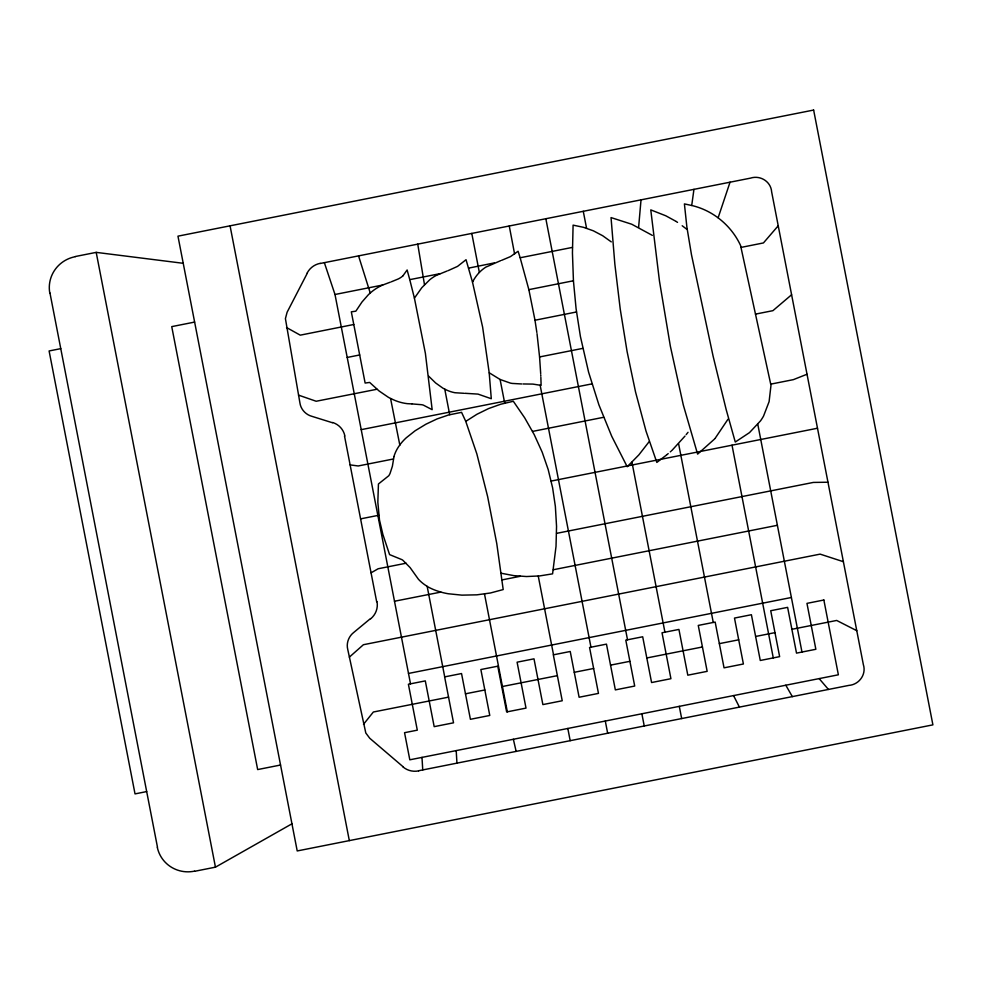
<?xml version="1.0" encoding="UTF-8"?>
<svg xmlns="http://www.w3.org/2000/svg" width="982" height="982" viewBox="0 0 982 982"><rect width="100%" height="100%" fill="white"/><g stroke="black" fill="none" stroke-linecap="round" stroke-linejoin="round"><path stroke-width="1.47" d="M611.283 241.891L602.641 235.705L593.361 230.819L583.504 227.321L573.095 225.136L572.445 252.951L573.439 280.877L576.09 308.765L580.399 336.458L588.586 372.141L598.922 404.891L611.712 436.253L627.203 466.732L638.877 454.862L649.004 441.839M501.237 573.255L513.893 575.636L526.499 576.532L539.621 575.931L552.584 573.844L556.021 546.397L556.548 526.401L555.37 506.442L552.608 487.808L548.189 469.556L542.187 452.174L534.196 434.584L524.658 417.792L513.328 401.27L500.734 404.228L488.57 408.573L476.921 414.281L465.763 421.376L476.847 453.893L487.637 496.61L496.769 543.598L503.201 589.568L490.423 592.993L476.859 594.834L461.896 595.141L448.271 593.754A76.854 75.467 -17.8 0 1 440.857 592.097L394.494 601.242M638.607 227.394L641.025 199.849M393.978 456.618L392.383 466.266L390.063 473.398A17.467 17.16 -17.8 0 1 388.762 475.754L378.438 483.979L377.837 502.219L379.482 520.018L382.894 534.49L389.584 554.609L402.055 559.703A23.912 23.47 -17.8 0 1 403.037 560.427L410.132 567.621L418.467 579.306A40.36 39.636 -17.8 0 0 427.158 586.315L444.711 676.88M691.721 205.484L684.405 203.9L686.897 227.186L691.475 254.731L713.116 356.233L726.189 409.629L735.273 442.023L749.462 432.645L760.51 420.861A52.574 51.616 -17.8 0 0 763.542 416.098L769.102 401.638L770.98 385.386L740.551 245.439C731.357 225.602 713.067 210.43 691.721 205.484L693.943 189.354M718.137 217.759L730.043 182.186M727.981 419.24L715.129 438.34M307.366 273.057L287.1 312.251L285.418 318.634L299.903 402.853C300.75 409.298 305.733 414.711 311.981 416.356L332.493 422.751M473.128 280.864L472.477 282.055L466.033 259.702L457.551 266.38L448.074 270.664M412.109 403.921L421.794 404.719A21.432 21.052 -17.8 0 1 423.352 405.112L432.166 409.69L425.39 353.36L414.416 298.147L421.818 287.677L429.785 279.735A40.508 39.783 -17.8 0 1 436.597 275.242M382.698 285.001A47.431 46.571 -17.8 0 0 370.447 292.832L370.153 293.078A53.089 52.132 -17.8 0 0 368.213 294.895L361.977 302.014L355.84 311.184L351.323 311.822L365.132 383.054L369.662 382.428L379.064 390.946L388.234 397.207A61.768 60.651 -17.8 0 0 390.566 398.471L399.797 444.944M688.026 432.301L686.197 434.596M363.5 724.311L373.356 712.011L448.565 697.146M685.019 436.045L671.872 450.505M778.223 225.774L763.444 242.935L740.98 247.415M714.749 438.844L697.613 454.126L683.288 404.903L670.338 346.106L659.474 281.134L650.771 209.878L665.784 215.782L675.96 221.331M402.988 275.746L407.125 269.989L409.727 279.526M349.359 657.13L363.401 644.72L820.13 554.13L843.391 561.704M671.074 451.192L670.289 451.855M791.602 294.76L772.908 310.668L755.489 314.117M668.214 453.598L667.134 454.506M370.472 618.599L353.876 632.347C348.72 636.262 346.118 643.149 347.751 649.47L365.795 732.977L369.735 738.243L403.136 766.795M666.778 454.801L656.835 462.424L646.021 431.123L635.55 392.014L627.081 351.519L620.256 309.256L614.855 264.207L611.037 217.587L631.757 224.24L652.33 235.373M501.532 260.377L510.456 256.609L518.091 251.257L520.129 257.665M514.593 253.97L509.253 225.983M371.061 572.837L378.131 568.762L406.094 563.214M194.608 871.304L215.451 867.167L291.949 823.812M436.609 275.255L447.006 271.044M807.02 374.24L793.395 379.641L770.71 384.146M500.648 260.672L485.808 267.141A36.211 35.561 -17.8 0 0 479.351 272.431M391.253 281.834L398.226 278.974A20.892 20.512 -17.8 0 0 402.964 275.832M390.173 282.215L382.71 285.026L334.997 294.49L324.355 262.66M465.763 421.376L461.565 412.342L448.516 414.993L437.064 418.921L425.918 424.212L415.128 430.767L406.278 437.776A51.985 51.052 -17.8 0 0 399.772 444.932M353.778 324.502L300.259 335.157L286.523 327.534M572.445 247.39L520.153 257.763L528.856 289.641L573.427 280.766M502.084 579.896L520.337 576.274M75.356 256.511L96.199 252.374L183.217 263.299M320.218 263.483L750.457 178.147C760.142 174.919 770.944 181.474 771.643 191.858L863.35 664.605C866.566 674.524 859.041 684.663 848.853 685.399L418.614 770.747M60.761 348.647L49.1 350.955L135.025 793.898L146.686 791.578M194.62 322.084L171.74 326.625L257.665 769.569L280.545 765.027M468.574 268.123L494.339 262.906M440.059 273.659L409.764 279.649L414.416 298.147M347.211 357.448L359.694 354.968M536.847 332.468L534.994 320.23L576.495 311.969M377.002 389.253L316.179 401.257L298.54 395.132M582.792 348.377L539.572 356.945L537.019 333.696M361.216 429.65L591.962 383.876M393.414 458.987L358.197 465.971L350.12 464.891M532.539 431.417L603.623 417.289M360.59 518.864L378.819 515.255M551.184 481.057L817.503 428.238M556.561 533.361L813.329 482.432L827.973 482.223M553.296 569.744L777.388 525.296M408.5 673.443L791.394 597.486M465.468 693.808L484.826 689.978M501.741 686.639L557.359 675.653M574.274 672.302L593.631 668.484M610.546 665.133L629.904 661.316M646.807 657.965L702.437 646.978M719.352 643.64L738.709 639.81M755.612 636.471L774.97 632.641M791.885 629.302L836.676 620.452L856.77 630.689M538.246 576.066L553.529 654.798M523.062 383.962L532.931 384.097L541.119 385.374L540.861 377.346M521.712 383.974L512.162 383.422A35.524 34.886 -17.8 0 1 510.419 383.103L500.12 379.482L489.196 372.767L482.628 327.104L472.526 282.251M464.879 393.291L478.013 394.101L491.295 398.729L489.208 372.964M463.823 393.291L454.912 392.726A34.935 34.296 -17.8 0 1 444.797 389.142A44.288 43.49 -17.8 0 1 442.833 388.111L435.603 382.943L428.655 376.155M411.789 403.909L407.211 403.651A46.866 46.019 -17.8 0 1 391.008 398.594L390.713 398.545M500.083 379.469L504.711 403.136M676.267 221.527L677.531 222.386M682.195 225.75L686.909 229.346M819.16 678.611L828.44 689.45M785.809 685.227L792.339 696.619M733.554 695.587L739.421 707.114M358.553 255.885L370.239 293.004M528.856 289.641L534.994 320.23M513.365 739.274L516.139 751.402M757.809 424.359L801.975 652.036M732.007 445.19L773.276 657.903M678.623 443.852L713.263 622.453M583.271 211.302L586.561 228.241M631.954 462.227L664.924 632.199M679.298 706.353L681.668 718.566M545.845 218.728L627.523 639.785M641.872 713.779L644.241 725.993M540.137 385.177L590.968 647.199M605.293 721.034L607.662 733.247M471.79 233.421L479.351 272.431A41.305 40.557 -17.8 0 0 473.152 280.877M567.817 728.472L570.186 740.686M424.482 284.67L417.743 244.137M484.507 594L507.338 711.815M444.772 389.179L449.695 414.674M334.997 294.49L410.513 683.828M344.51 435.996L376.671 601.733M230.058 225.823L349.322 840.617M96.199 252.374L215.451 867.167M49.959 292.955L157.488 847.27M539.584 357.018L540.689 373.651M421.99 757.392L422.751 769.925M456.2 750.604L456.949 763.137M540.751 374.878L540.812 376.118M393.917 456.593A36.432 35.769 -17.8 0 1 399.772 445.055M440.783 591.999A55.692 54.697 -17.8 0 1 427.109 586.389M194.571 871.132A31.62 31.056 -17.8 0 1 157.304 847.306M418.639 770.882A18.425 18.093 -17.8 0 1 403.013 766.942M377.014 601.671A18.142 17.823 -17.8 0 1 370.656 618.807M332.579 422.493A18.142 17.823 -17.8 0 1 344.866 435.922M307.194 272.971A18.425 18.093 -17.8 0 1 320.193 263.348M49.775 292.98A31.62 31.056 -17.8 0 1 75.381 256.683M813.636 110.058L177.963 236.159L297.215 850.952L932.9 724.863L813.636 110.058M823.861 600.014L806.958 603.365L815.858 649.286L796.512 653.128L787.625 607.367L770.723 610.718L779.634 656.639L760.277 660.481L751.402 614.72L734.487 618.071L743.399 663.992L724.041 667.834L715.166 622.072L698.263 625.424L707.163 671.344L687.805 675.186L678.93 629.425L662.028 632.776L670.927 678.697L651.582 682.539L642.694 636.778L625.792 640.129L634.703 686.05L615.346 689.892L606.471 644.131L589.556 647.482L598.468 693.402L579.11 697.245L570.235 651.483L553.332 654.834L562.232 700.755L542.874 704.597L533.999 658.836L517.097 662.187L526.008 708.108L506.651 711.95L497.776 666.189L480.861 669.54L489.773 715.461L470.415 719.303L461.54 673.542L444.625 676.893L453.537 722.813L434.179 726.655L425.304 680.894L408.402 684.245L417.301 730.166L404.547 732.695L409.813 759.81L838.37 674.794L823.861 600.014"/></g></svg>
